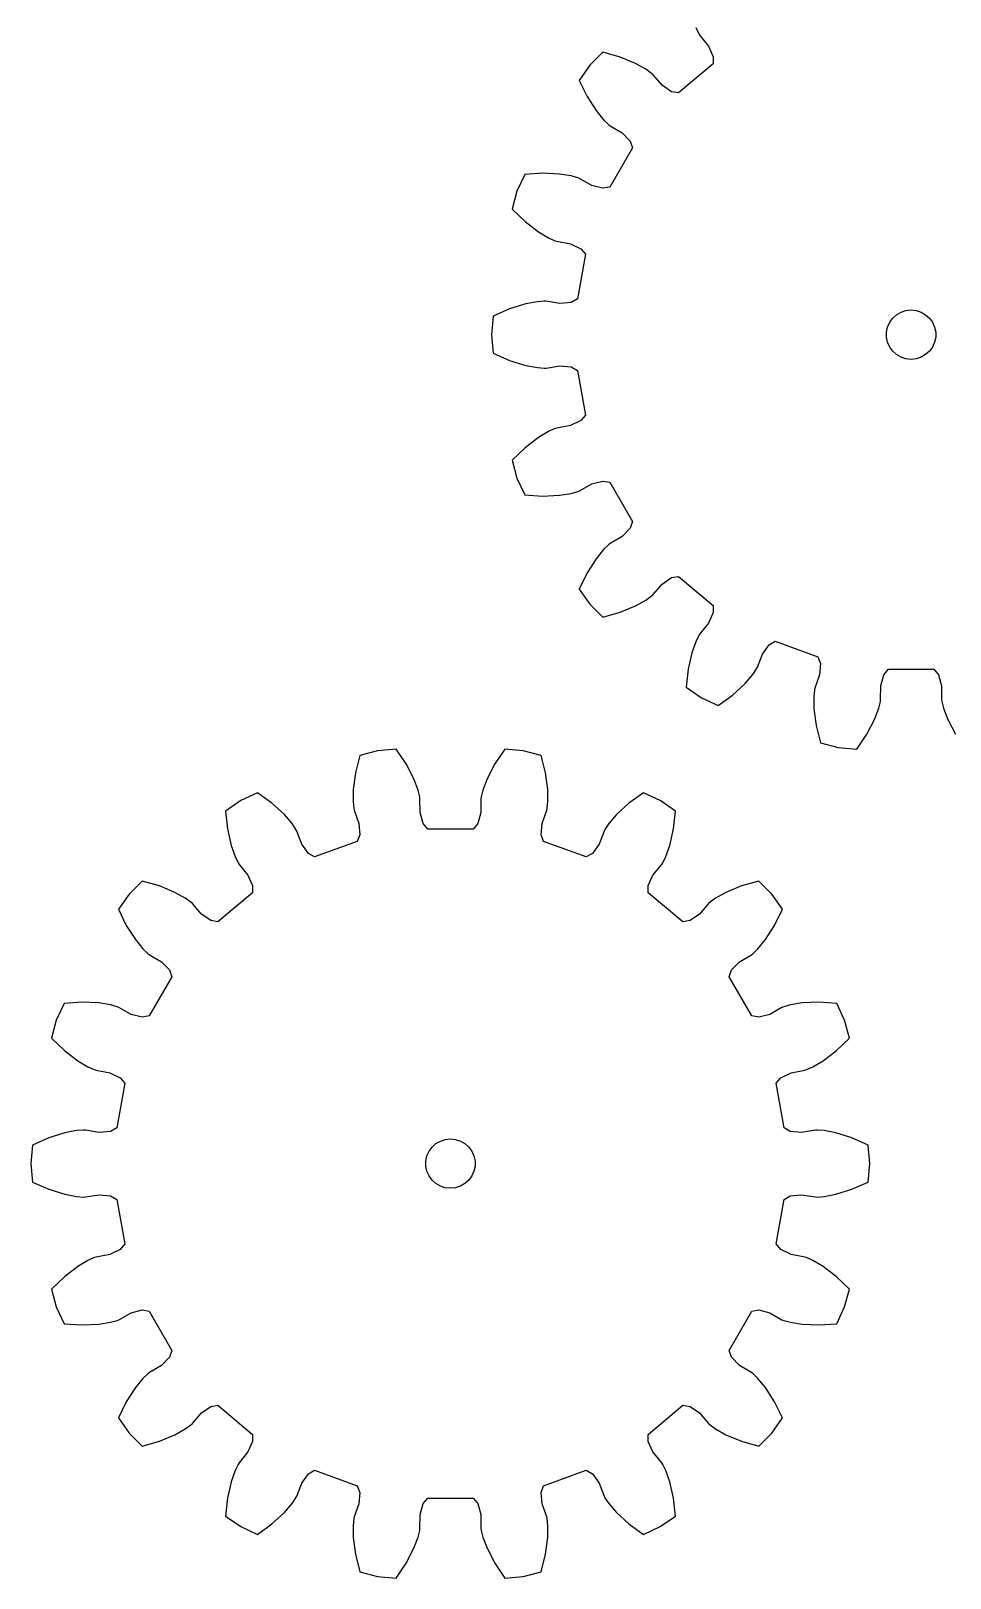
# Model space of a CAD drawing. Extents: x 0 to 163, y 0 to 201.
# Drawn here: x 0 to 55.8, y 0 to 94 of the extents above; entities that cross this region are included whole.
import ezdxf

# ---------------------------------------------------------------- set-up
doc = ezdxf.new("R2010")
doc.units = 0

msp = doc.modelspace()

# ---------------------------------------------------------------- linework, layer by layer
for p, q in [((40.351, 94.177), (40.535, 93.8)), ((40.535, 93.8), (40.599, 93.7)), ((40.599, 93.7), (41.135, 93.044)), ((41.135, 93.044), (41.422, 92.413)), ((34.716, 92.689), (33.922, 91.896)), ((35.762, 92.391), (34.716, 92.689)), ((36.705, 91.998), (35.762, 92.391)), ((41.422, 92.413), (41.421, 91.979)), ((33.922, 91.896), (33.279, 90.976)), ((37.334, 91.645), (36.705, 91.998)), ((37.674, 91.399), (37.334, 91.645)), ((37.761, 91.319), (37.674, 91.399)), ((38.314, 90.677), (37.761, 91.319)), ((41.421, 91.979), (39.313, 90.21)), ((33.279, 90.976), (33.754, 89.999)), ((38.885, 90.285), (38.314, 90.677)), ((39.313, 90.21), (38.885, 90.285)), ((33.754, 89.999), (34.305, 89.137)), ((34.305, 89.137), (34.761, 88.579)), ((34.761, 88.579), (35.063, 88.288)), ((35.063, 88.288), (35.157, 88.216)), ((35.157, 88.216), (35.886, 87.783)), ((35.886, 87.783), (36.371, 87.288)), ((36.518, 86.88), (35.143, 84.497)), ((36.371, 87.288), (36.518, 86.88)), ((29.975, 85.254), (29.501, 84.237)), ((31.059, 85.331), (29.975, 85.254)), ((32.081, 85.284), (31.059, 85.331)), ((32.792, 85.168), (32.081, 85.284)), ((33.195, 85.053), (32.792, 85.168)), ((33.304, 85.008), (33.195, 85.053)), ((34.044, 84.593), (33.304, 85.008)), ((34.715, 84.42), (34.044, 84.593)), ((29.501, 84.237), (29.21, 83.152)), ((35.143, 84.497), (34.715, 84.42)), ((29.21, 83.152), (29.991, 82.396)), ((29.991, 82.396), (30.803, 81.776)), ((30.803, 81.776), (31.423, 81.407)), ((31.423, 81.407), (31.806, 81.236)), ((31.806, 81.236), (31.919, 81.201)), ((31.919, 81.201), (32.752, 81.043)), ((32.752, 81.043), (33.377, 80.744)), ((33.655, 80.411), (33.178, 77.701)), ((33.377, 80.744), (33.655, 80.411)), ((29.055, 77.089), (28.063, 76.646)), ((30.031, 77.394), (29.055, 77.089)), ((30.739, 77.528), (30.031, 77.394)), ((31.158, 77.558), (30.739, 77.528)), ((31.276, 77.553), (31.158, 77.558)), ((32.112, 77.416), (31.276, 77.553)), ((32.802, 77.483), (32.112, 77.416)), ((33.178, 77.701), (32.802, 77.483)), ((28.063, 76.646), (27.965, 75.527)), ((52.003, 75.991), (52.131, 76.277)), ((52.131, 76.277), (52.315, 76.531)), ((52.315, 76.531), (52.548, 76.741)), ((52.548, 76.741), (52.819, 76.898)), ((52.819, 76.898), (53.118, 76.994)), ((53.118, 76.994), (53.43, 77.027)), ((53.43, 77.027), (53.741, 76.994)), ((53.741, 76.994), (54.04, 76.898)), ((54.04, 76.898), (54.311, 76.741)), ((54.311, 76.741), (54.544, 76.531)), ((54.544, 76.531), (54.729, 76.277)), ((54.729, 76.277), (54.856, 75.991)), ((27.965, 75.527), (28.063, 74.409)), ((51.938, 75.684), (52.003, 75.991)), ((51.938, 75.37), (51.938, 75.684)), ((52.003, 75.064), (51.938, 75.37)), ((54.856, 75.991), (54.921, 75.684)), ((54.921, 75.37), (54.856, 75.064)), ((54.921, 75.684), (54.921, 75.37)), ((28.063, 74.409), (29.055, 73.966)), ((52.131, 74.777), (52.003, 75.064)), ((52.315, 74.524), (52.131, 74.777)), ((52.548, 74.314), (52.315, 74.524)), ((52.819, 74.157), (52.548, 74.314)), ((54.311, 74.314), (54.04, 74.157)), ((54.544, 74.524), (54.311, 74.314)), ((54.729, 74.777), (54.544, 74.524)), ((54.856, 75.064), (54.729, 74.777)), ((29.055, 73.966), (30.031, 73.66)), ((30.031, 73.66), (30.739, 73.526)), ((30.739, 73.526), (31.158, 73.497)), ((31.158, 73.497), (31.276, 73.502)), ((31.276, 73.502), (32.112, 73.639)), ((32.112, 73.639), (32.802, 73.571)), ((32.802, 73.571), (33.178, 73.353)), ((33.178, 73.353), (33.655, 70.644)), ((53.118, 74.06), (52.819, 74.157)), ((53.43, 74.027), (53.118, 74.06)), ((53.741, 74.06), (53.43, 74.027)), ((54.04, 74.157), (53.741, 74.06)), ((33.655, 70.644), (33.377, 70.31)), ((31.423, 69.647), (30.803, 69.279)), ((31.806, 69.818), (31.423, 69.647)), ((31.919, 69.853), (31.806, 69.818)), ((32.752, 70.011), (31.919, 69.853)), ((33.377, 70.31), (32.752, 70.011)), ((29.991, 68.658), (29.21, 67.902)), ((30.803, 69.279), (29.991, 68.658)), ((29.21, 67.902), (29.501, 66.818)), ((29.501, 66.818), (29.975, 65.8)), ((29.975, 65.8), (31.059, 65.724)), ((32.081, 65.77), (32.792, 65.886)), ((32.792, 65.886), (33.195, 66.002)), ((33.195, 66.002), (33.304, 66.047)), ((33.304, 66.047), (34.044, 66.462)), ((34.044, 66.462), (34.715, 66.634)), ((34.715, 66.634), (35.143, 66.558)), ((35.143, 66.558), (36.518, 64.175)), ((31.059, 65.724), (32.081, 65.77)), ((36.518, 64.175), (36.371, 63.766)), ((35.886, 63.272), (35.157, 62.839)), ((36.371, 63.766), (35.886, 63.272)), ((34.761, 62.475), (34.305, 61.917)), ((35.063, 62.767), (34.761, 62.475)), ((35.157, 62.839), (35.063, 62.767)), ((34.305, 61.917), (33.754, 61.056)), ((33.754, 61.056), (33.279, 60.078)), ((37.761, 59.735), (38.314, 60.378)), ((38.314, 60.378), (38.885, 60.77)), ((38.885, 60.77), (39.313, 60.844)), ((39.313, 60.844), (41.421, 59.076)), ((33.279, 60.078), (33.922, 59.159)), ((36.705, 59.057), (37.334, 59.409)), ((37.334, 59.409), (37.674, 59.655)), ((37.674, 59.655), (37.761, 59.735)), ((33.922, 59.159), (34.716, 58.365)), ((34.716, 58.365), (35.762, 58.664)), ((35.762, 58.664), (36.705, 59.057)), ((41.422, 58.641), (41.135, 58.01)), ((41.421, 59.076), (41.422, 58.641)), ((40.599, 57.354), (40.535, 57.255)), ((41.135, 58.01), (40.599, 57.354)), ((40.351, 56.877), (40.113, 56.197)), ((40.535, 57.255), (40.351, 56.877)), ((44.407, 56.122), (44.81, 56.685)), ((44.81, 56.685), (45.186, 56.902)), ((45.186, 56.902), (47.772, 55.96)), ((40.113, 56.197), (39.89, 55.199)), ((44.107, 55.329), (44.407, 56.122)), ((47.772, 55.96), (47.922, 55.553)), ((47.922, 55.553), (47.868, 54.862)), ((39.89, 55.199), (39.778, 54.118)), ((43.347, 54.33), (43.817, 54.876)), ((43.817, 54.876), (44.052, 55.224)), ((44.052, 55.224), (44.107, 55.329)), ((47.868, 54.862), (47.588, 54.062)), ((51.588, 54.206), (51.774, 54.874)), ((51.774, 54.874), (52.054, 55.205)), ((52.054, 55.205), (54.805, 55.205)), ((54.805, 55.205), (55.085, 54.874)), ((55.085, 54.874), (55.271, 54.206)), ((39.778, 54.118), (40.697, 53.474)), ((41.715, 53), (42.595, 53.638)), ((42.595, 53.638), (43.347, 54.33)), ((47.562, 53.946), (47.519, 53.529)), ((47.588, 54.062), (47.562, 53.946)), ((51.577, 53.358), (51.588, 54.206)), ((55.271, 54.206), (55.282, 53.358)), ((40.697, 53.474), (41.715, 53)), ((47.519, 53.529), (47.528, 52.808)), ((47.528, 52.808), (47.659, 51.795)), ((51.205, 52.16), (51.46, 52.834)), ((51.46, 52.834), (51.562, 53.241)), ((51.562, 53.241), (51.577, 53.358)), ((55.282, 53.358), (55.297, 53.241)), ((55.297, 53.241), (55.399, 52.834)), ((55.399, 52.834), (55.654, 52.16)), ((47.659, 51.795), (47.923, 50.74)), ((50.735, 51.252), (51.205, 52.16)), ((55.654, 52.16), (56.124, 51.252)), ((50.126, 50.352), (50.735, 51.252)), ((19.959, 49.963), (19.695, 48.908)), ((21.043, 50.254), (19.959, 49.963)), ((22.161, 50.352), (21.043, 50.254)), ((22.77, 49.451), (22.161, 50.352)), ((28.768, 50.352), (28.16, 49.451)), ((29.887, 50.254), (28.768, 50.352)), ((30.971, 49.963), (29.887, 50.254)), ((31.235, 48.908), (30.971, 49.963)), ((47.923, 50.74), (49.008, 50.449)), ((49.008, 50.449), (50.126, 50.352)), ((19.695, 48.908), (19.563, 47.895)), ((23.24, 48.543), (22.77, 49.451)), ((28.16, 49.451), (27.689, 48.543)), ((31.367, 47.895), (31.235, 48.908)), ((23.495, 47.869), (23.24, 48.543)), ((27.689, 48.543), (27.434, 47.869)), ((12.732, 47.229), (11.813, 46.585)), ((13.75, 47.703), (12.732, 47.229)), ((14.63, 47.065), (13.75, 47.703)), ((15.382, 46.373), (14.63, 47.065)), ((19.563, 47.895), (19.554, 47.174)), ((19.554, 47.174), (19.597, 46.757)), ((23.597, 47.462), (23.495, 47.869)), ((23.612, 47.345), (23.597, 47.462)), ((23.623, 46.497), (23.612, 47.345)), ((27.317, 47.345), (27.306, 46.497)), ((27.332, 47.462), (27.317, 47.345)), ((27.434, 47.869), (27.332, 47.462)), ((31.332, 46.757), (31.376, 47.174)), ((31.376, 47.174), (31.367, 47.895)), ((36.3, 47.065), (35.547, 46.373)), ((37.18, 47.703), (36.3, 47.065)), ((38.197, 47.229), (37.18, 47.703)), ((39.117, 46.585), (38.197, 47.229)), ((11.813, 46.585), (11.925, 45.504)), ((15.853, 45.827), (15.382, 46.373)), ((19.597, 46.757), (19.623, 46.641)), ((19.623, 46.641), (19.903, 45.841)), ((23.809, 45.829), (23.623, 46.497)), ((27.306, 46.497), (27.121, 45.829)), ((31.026, 45.841), (31.306, 46.641)), ((31.306, 46.641), (31.332, 46.757)), ((35.547, 46.373), (35.077, 45.827)), ((39.004, 45.504), (39.117, 46.585)), ((11.925, 45.504), (12.149, 44.506)), ((16.087, 45.479), (15.853, 45.827)), ((16.142, 45.374), (16.087, 45.479)), ((16.442, 44.581), (16.142, 45.374)), ((19.957, 45.15), (19.807, 44.743)), ((19.903, 45.841), (19.957, 45.15)), ((24.089, 45.498), (23.809, 45.829)), ((26.841, 45.498), (24.089, 45.498)), ((27.121, 45.829), (26.841, 45.498)), ((30.973, 45.15), (31.026, 45.841)), ((31.123, 44.743), (30.973, 45.15)), ((34.788, 45.374), (34.488, 44.581)), ((34.842, 45.479), (34.788, 45.374)), ((35.077, 45.827), (34.842, 45.479)), ((38.781, 44.506), (39.004, 45.504)), ((12.149, 44.506), (12.387, 43.826)), ((16.845, 44.018), (16.442, 44.581)), ((19.807, 44.743), (17.222, 43.802)), ((33.708, 43.802), (31.123, 44.743)), ((34.488, 44.581), (34.085, 44.018)), ((38.543, 43.826), (38.781, 44.506)), ((12.387, 43.826), (12.57, 43.448)), ((12.57, 43.448), (12.634, 43.349)), ((12.634, 43.349), (13.171, 42.693)), ((17.222, 43.802), (16.845, 44.018)), ((34.085, 44.018), (33.708, 43.802)), ((37.759, 42.693), (38.296, 43.349)), ((38.296, 43.349), (38.359, 43.448)), ((38.359, 43.448), (38.543, 43.826)), ((6.751, 42.338), (5.958, 41.544)), ((7.797, 42.039), (6.751, 42.338)), ((13.171, 42.693), (13.457, 42.062)), ((37.472, 42.062), (37.759, 42.693)), ((44.178, 42.338), (43.133, 42.039)), ((44.972, 41.544), (44.178, 42.338)), ((5.958, 41.544), (5.314, 40.625)), ((8.74, 41.646), (7.797, 42.039)), ((9.369, 41.294), (8.74, 41.646)), ((13.456, 41.627), (11.348, 39.859)), ((13.457, 42.062), (13.456, 41.627)), ((37.474, 41.627), (37.472, 42.062)), ((39.581, 39.859), (37.474, 41.627)), ((42.189, 41.646), (41.56, 41.294)), ((43.133, 42.039), (42.189, 41.646)), ((45.616, 40.625), (44.972, 41.544)), ((5.314, 40.625), (5.789, 39.647)), ((9.709, 41.048), (9.369, 41.294)), ((9.796, 40.968), (9.709, 41.048)), ((10.349, 40.325), (9.796, 40.968)), ((41.134, 40.968), (40.581, 40.325)), ((41.221, 41.048), (41.134, 40.968)), ((41.56, 41.294), (41.221, 41.048)), ((45.14, 39.647), (45.616, 40.625)), ((5.789, 39.647), (6.34, 38.786)), ((10.92, 39.933), (10.349, 40.325)), ((11.348, 39.859), (10.92, 39.933)), ((40.009, 39.933), (39.581, 39.859)), ((40.581, 40.325), (40.009, 39.933)), ((44.589, 38.786), (45.14, 39.647)), ((6.34, 38.786), (6.797, 38.228)), ((44.133, 38.228), (44.589, 38.786)), ((6.797, 38.228), (7.098, 37.936)), ((7.098, 37.936), (7.192, 37.865)), ((7.192, 37.865), (7.921, 37.431)), ((43.009, 37.431), (43.738, 37.865)), ((43.738, 37.865), (43.831, 37.936)), ((43.831, 37.936), (44.133, 38.228)), ((7.921, 37.431), (8.406, 36.937)), ((8.406, 36.937), (8.553, 36.528)), ((42.376, 36.528), (42.524, 36.937)), ((42.524, 36.937), (43.009, 37.431)), ((8.553, 36.528), (7.178, 34.145)), ((43.752, 34.145), (42.376, 36.528)), ((2.01, 34.903), (1.536, 33.885)), ((3.095, 34.98), (2.01, 34.903)), ((4.116, 34.933), (3.095, 34.98)), ((4.827, 34.817), (4.116, 34.933)), ((5.231, 34.702), (4.827, 34.817)), ((46.102, 34.817), (45.699, 34.702)), ((46.814, 34.933), (46.102, 34.817)), ((47.835, 34.98), (46.814, 34.933)), ((48.919, 34.903), (47.835, 34.98)), ((49.394, 33.885), (48.919, 34.903)), ((1.536, 33.885), (1.245, 32.801)), ((5.34, 34.656), (5.231, 34.702)), ((6.079, 34.241), (5.34, 34.656)), ((6.75, 34.069), (6.079, 34.241)), ((7.178, 34.145), (6.75, 34.069)), ((44.179, 34.069), (43.752, 34.145)), ((44.85, 34.241), (44.179, 34.069)), ((45.59, 34.656), (44.85, 34.241)), ((45.699, 34.702), (45.59, 34.656)), ((49.684, 32.801), (49.394, 33.885)), ((1.245, 32.801), (2.027, 32.045)), ((2.027, 32.045), (2.839, 31.424)), ((48.091, 31.424), (48.903, 32.045)), ((48.903, 32.045), (49.684, 32.801)), ((2.839, 31.424), (3.458, 31.056)), ((3.458, 31.056), (3.841, 30.885)), ((47.088, 30.885), (47.471, 31.056)), ((47.471, 31.056), (48.091, 31.424)), ((3.841, 30.885), (3.954, 30.85)), ((3.954, 30.85), (4.787, 30.692)), ((4.787, 30.692), (5.412, 30.393)), ((5.412, 30.393), (5.691, 30.059)), ((45.239, 30.059), (45.517, 30.393)), ((45.517, 30.393), (46.142, 30.692)), ((46.142, 30.692), (46.975, 30.85)), ((46.975, 30.85), (47.088, 30.885)), ((5.691, 30.059), (5.213, 27.35)), ((45.717, 27.35), (45.239, 30.059)), ((5.213, 27.35), (4.837, 27.132)), ((46.092, 27.132), (45.717, 27.35)), ((1.091, 26.737), (0.098, 26.294)), ((2.066, 27.043), (1.091, 26.737)), ((2.774, 27.177), (2.066, 27.043)), ((3.193, 27.207), (2.774, 27.177)), ((3.311, 27.201), (3.193, 27.207)), ((4.148, 27.064), (3.311, 27.201)), ((4.837, 27.132), (4.148, 27.064)), ((24.35, 26.179), (24.583, 26.389)), ((24.583, 26.389), (24.855, 26.546)), ((24.855, 26.546), (25.153, 26.643)), ((25.153, 26.643), (25.465, 26.676)), ((25.465, 26.676), (25.777, 26.643)), ((25.777, 26.643), (26.075, 26.546)), ((26.075, 26.546), (26.346, 26.389)), ((26.346, 26.389), (26.58, 26.179)), ((46.782, 27.064), (46.092, 27.132)), ((47.619, 27.201), (46.782, 27.064)), ((47.737, 27.207), (47.619, 27.201)), ((48.155, 27.177), (47.737, 27.207)), ((48.863, 27.043), (48.155, 27.177)), ((49.839, 26.737), (48.863, 27.043)), ((50.832, 26.294), (49.839, 26.737)), ((0.098, 26.294), (0, 25.176)), ((23.973, 25.333), (24.038, 25.639)), ((24.038, 25.639), (24.166, 25.926)), ((24.166, 25.926), (24.35, 26.179)), ((26.58, 26.179), (26.764, 25.926)), ((26.764, 25.926), (26.891, 25.639)), ((26.891, 25.639), (26.957, 25.333)), ((50.93, 25.176), (50.832, 26.294)), ((0, 25.176), (0.098, 24.057)), ((23.973, 25.019), (23.973, 25.333)), ((24.038, 24.712), (23.973, 25.019)), ((24.166, 24.426), (24.038, 24.712)), ((26.891, 24.712), (26.764, 24.426)), ((26.957, 25.019), (26.891, 24.712)), ((26.957, 25.333), (26.957, 25.019)), ((50.832, 24.057), (50.93, 25.176)), ((0.098, 24.057), (1.091, 23.614)), ((1.091, 23.614), (2.066, 23.309)), ((24.35, 24.172), (24.166, 24.426)), ((24.583, 23.962), (24.35, 24.172)), ((24.855, 23.805), (24.583, 23.962)), ((25.153, 23.709), (24.855, 23.805)), ((25.465, 23.676), (25.153, 23.709)), ((25.777, 23.709), (25.465, 23.676)), ((26.075, 23.805), (25.777, 23.709)), ((26.346, 23.962), (26.075, 23.805)), ((26.58, 24.172), (26.346, 23.962)), ((26.764, 24.426), (26.58, 24.172)), ((48.863, 23.309), (49.839, 23.614)), ((49.839, 23.614), (50.832, 24.057)), ((2.066, 23.309), (2.774, 23.175)), ((2.774, 23.175), (3.193, 23.145)), ((3.193, 23.145), (3.311, 23.15)), ((3.311, 23.15), (4.148, 23.287)), ((4.148, 23.287), (4.837, 23.22)), ((4.837, 23.22), (5.213, 23.002)), ((5.213, 23.002), (5.691, 20.292)), ((45.239, 20.292), (45.717, 23.002)), ((45.717, 23.002), (46.092, 23.22)), ((46.092, 23.22), (46.782, 23.287)), ((46.782, 23.287), (47.619, 23.15)), ((47.619, 23.15), (47.737, 23.145)), ((47.737, 23.145), (48.155, 23.175)), ((48.155, 23.175), (48.863, 23.309)), ((5.412, 19.959), (4.787, 19.66)), ((5.691, 20.292), (5.412, 19.959)), ((45.517, 19.959), (45.239, 20.292)), ((46.142, 19.66), (45.517, 19.959)), ((2.839, 18.927), (2.027, 18.307)), ((3.458, 19.296), (2.839, 18.927)), ((3.841, 19.467), (3.458, 19.296)), ((3.954, 19.502), (3.841, 19.467)), ((4.787, 19.66), (3.954, 19.502)), ((46.975, 19.502), (46.142, 19.66)), ((47.088, 19.467), (46.975, 19.502)), ((47.471, 19.296), (47.088, 19.467)), ((48.091, 18.927), (47.471, 19.296)), ((48.903, 18.307), (48.091, 18.927)), ((2.027, 18.307), (1.245, 17.551)), ((49.684, 17.551), (48.903, 18.307)), ((1.245, 17.551), (1.536, 16.466)), ((49.394, 16.466), (49.684, 17.551)), ((1.536, 16.466), (2.01, 15.449)), ((5.34, 15.695), (6.079, 16.11)), ((6.079, 16.11), (6.75, 16.283)), ((6.75, 16.283), (7.178, 16.206)), ((7.178, 16.206), (8.553, 13.823)), ((42.376, 13.823), (43.752, 16.206)), ((43.752, 16.206), (44.179, 16.283)), ((44.179, 16.283), (44.85, 16.11)), ((44.85, 16.11), (45.59, 15.695)), ((48.919, 15.449), (49.394, 16.466)), ((2.01, 15.449), (3.095, 15.372)), ((3.095, 15.372), (4.116, 15.419)), ((4.116, 15.419), (4.827, 15.535)), ((4.827, 15.535), (5.231, 15.65)), ((5.231, 15.65), (5.34, 15.695)), ((45.59, 15.695), (45.699, 15.65)), ((45.699, 15.65), (46.102, 15.535)), ((46.102, 15.535), (46.814, 15.419)), ((46.814, 15.419), (47.835, 15.372)), ((47.835, 15.372), (48.919, 15.449)), ((8.406, 13.415), (7.921, 12.92)), ((8.553, 13.823), (8.406, 13.415)), ((42.524, 13.415), (42.376, 13.823)), ((43.009, 12.92), (42.524, 13.415)), ((7.098, 12.415), (6.797, 12.124)), ((7.192, 12.487), (7.098, 12.415)), ((7.921, 12.92), (7.192, 12.487)), ((43.738, 12.487), (43.009, 12.92)), ((43.831, 12.415), (43.738, 12.487)), ((44.133, 12.124), (43.831, 12.415)), ((6.34, 11.566), (5.789, 10.705)), ((6.797, 12.124), (6.34, 11.566)), ((44.589, 11.566), (44.133, 12.124)), ((45.14, 10.705), (44.589, 11.566)), ((5.789, 10.705), (5.314, 9.727)), ((10.349, 10.027), (10.92, 10.418)), ((10.92, 10.418), (11.348, 10.493)), ((11.348, 10.493), (13.456, 8.724)), ((37.474, 8.724), (39.581, 10.493)), ((39.581, 10.493), (40.009, 10.418)), ((40.009, 10.418), (40.581, 10.027)), ((45.616, 9.727), (45.14, 10.705)), ((5.314, 9.727), (5.958, 8.807)), ((9.796, 9.384), (10.349, 10.027)), ((40.581, 10.027), (41.134, 9.384)), ((44.972, 8.807), (45.616, 9.727)), ((5.958, 8.807), (6.751, 8.014)), ((7.797, 8.312), (8.74, 8.705)), ((8.74, 8.705), (9.369, 9.058)), ((9.369, 9.058), (9.709, 9.304)), ((9.709, 9.304), (9.796, 9.384)), ((13.456, 8.724), (13.457, 8.29)), ((37.472, 8.29), (37.474, 8.724)), ((41.134, 9.384), (41.221, 9.304)), ((41.221, 9.304), (41.56, 9.058)), ((41.56, 9.058), (42.189, 8.705)), ((42.189, 8.705), (43.133, 8.312)), ((44.178, 8.014), (44.972, 8.807)), ((6.751, 8.014), (7.797, 8.312)), ((13.171, 7.659), (12.634, 7.003)), ((13.457, 8.29), (13.171, 7.659)), ((37.759, 7.659), (37.472, 8.29)), ((38.296, 7.003), (37.759, 7.659)), ((43.133, 8.312), (44.178, 8.014)), ((12.57, 6.903), (12.387, 6.526)), ((12.634, 7.003), (12.57, 6.903)), ((38.359, 6.903), (38.296, 7.003)), ((38.543, 6.526), (38.359, 6.903)), ((12.149, 5.845), (11.925, 4.848)), ((12.387, 6.526), (12.149, 5.845)), ((16.142, 4.977), (16.442, 5.77)), ((16.442, 5.77), (16.845, 6.334)), ((16.845, 6.334), (17.222, 6.55)), ((17.222, 6.55), (19.807, 5.609)), ((31.123, 5.609), (33.708, 6.55)), ((33.708, 6.55), (34.085, 6.334)), ((34.085, 6.334), (34.488, 5.77)), ((34.488, 5.77), (34.788, 4.977)), ((38.781, 5.845), (38.543, 6.526)), ((39.004, 4.848), (38.781, 5.845)), ((11.925, 4.848), (11.813, 3.766)), ((15.853, 4.525), (16.087, 4.872)), ((16.087, 4.872), (16.142, 4.977)), ((19.807, 5.609), (19.957, 5.201)), ((19.957, 5.201), (19.903, 4.51)), ((23.809, 4.522), (24.089, 4.854)), ((24.089, 4.854), (26.841, 4.854)), ((26.841, 4.854), (27.121, 4.522)), ((30.973, 5.201), (31.123, 5.609)), ((31.026, 4.51), (30.973, 5.201)), ((34.788, 4.977), (34.842, 4.872)), ((34.842, 4.872), (35.077, 4.525)), ((39.117, 3.766), (39.004, 4.848)), ((11.813, 3.766), (12.732, 3.123)), ((14.63, 3.286), (15.382, 3.978)), ((15.382, 3.978), (15.853, 4.525)), ((19.903, 4.51), (19.623, 3.71)), ((23.612, 3.007), (23.623, 3.854)), ((23.623, 3.854), (23.809, 4.522)), ((27.121, 4.522), (27.306, 3.854)), ((27.306, 3.854), (27.317, 3.007)), ((31.306, 3.71), (31.026, 4.51)), ((35.077, 4.525), (35.547, 3.978)), ((35.547, 3.978), (36.3, 3.286)), ((38.197, 3.123), (39.117, 3.766)), ((12.732, 3.123), (13.75, 2.648)), ((13.75, 2.648), (14.63, 3.286)), ((19.597, 3.595), (19.554, 3.178)), ((19.554, 3.178), (19.563, 2.457)), ((19.623, 3.71), (19.597, 3.595)), ((23.495, 2.483), (23.597, 2.889)), ((23.597, 2.889), (23.612, 3.007)), ((27.317, 3.007), (27.332, 2.889)), ((27.332, 2.889), (27.434, 2.483)), ((31.332, 3.595), (31.306, 3.71)), ((31.376, 3.178), (31.332, 3.595)), ((31.367, 2.457), (31.376, 3.178)), ((36.3, 3.286), (37.18, 2.648)), ((37.18, 2.648), (38.197, 3.123)), ((19.563, 2.457), (19.695, 1.443)), ((23.24, 1.808), (23.495, 2.483)), ((27.434, 2.483), (27.689, 1.808)), ((31.235, 1.443), (31.367, 2.457)), ((19.695, 1.443), (19.959, 0.388)), ((22.77, 0.901), (23.24, 1.808)), ((27.689, 1.808), (28.16, 0.901)), ((30.971, 0.388), (31.235, 1.443)), ((19.959, 0.388), (21.043, 0.098)), ((21.043, 0.098), (22.161, 0)), ((22.161, 0), (22.77, 0.901)), ((28.16, 0.901), (28.768, 0)), ((28.768, 0), (29.887, 0.098)), ((29.887, 0.098), (30.971, 0.388))]:
    msp.add_line(p, q)

doc.saveas('drawing.dxf')
